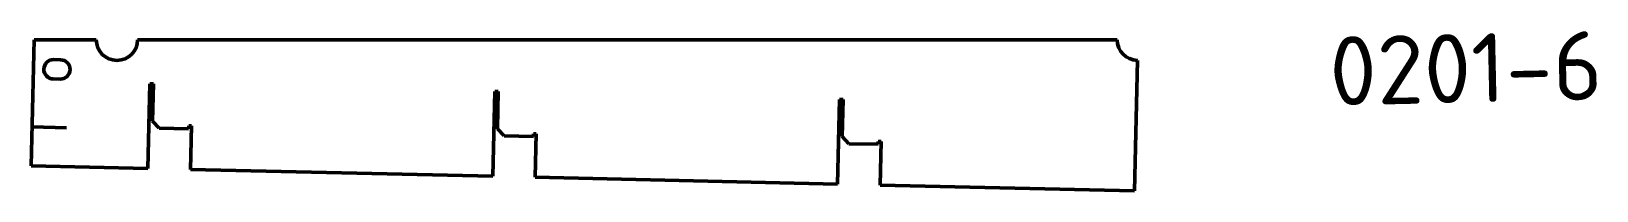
# Model space of a CAD drawing. Header units: millimetres. Extents: x 8543 to 10812, y 4297 to 4529.
import ezdxf

# ---------------------------------------------------------------- set-up
doc = ezdxf.new("R2010")
doc.units = ezdxf.units.MM
doc.layers.add('Видимый контур (ISO)', color=7, linetype='Continuous', lineweight=50)
doc.layers.add('Обозначение (ISO)', color=7, linetype='Continuous', lineweight=25)
doc.styles.add('Стиль текста72', font='isocpeur.ttf')

msp = doc.modelspace()

# ---------------------------------------------------------------- linework, layer by layer
at = {"layer": 'Видимый контур (ISO)'}
for p, q in [((8546.9, 4516.4), (8542.7, 4333.3)), ((8546.9, 4516.4), (8636.9, 4516.4)), ((8696.9, 4516.4), (10116.9, 4516.4)), ((8575.3, 4487.5), (8585.2, 4487.3)), ((10146.2, 4486.4), (10142, 4297)), ((8584.6, 4459.3), (8574.6, 4459.5)), ((8714.7, 4452.4), (8711.9, 4329.4)), ((8719.7, 4452.3), (8714.7, 4452.4)), ((8718.5, 4398.3), (8719.7, 4452.3)), ((9214.6, 4441.1), (9211.8, 4318.1)), ((9219.6, 4441), (9214.6, 4441.1)), ((9218.4, 4387), (9219.6, 4441)), ((9714.5, 4429.8), (9711.7, 4306.7)), ((9719.5, 4429.6), (9714.5, 4429.8)), ((9718.2, 4375.7), (9719.5, 4429.6)), ((8728.3, 4388.1), (8718.5, 4398.3)), ((8770.8, 4387.1), (8728.3, 4388.1)), ((8770.8, 4387.1), (8770.9, 4391.1)), ((8770.9, 4391.1), (8774.9, 4391.1)), ((8773.4, 4328), (8774.9, 4391.1)), ((9228.1, 4376.8), (9218.4, 4387)), ((9270.6, 4375.8), (9228.1, 4376.8)), ((9270.6, 4375.8), (9270.7, 4379.8)), ((9270.7, 4379.8), (9274.7, 4379.7)), ((9273.3, 4316.7), (9274.7, 4379.7)), ((9728, 4365.4), (9718.2, 4375.7)), ((9770.5, 4364.5), (9728, 4365.4)), ((9770.5, 4364.5), (9770.6, 4368.5)), ((9770.6, 4368.5), (9774.6, 4368.4)), ((9773.2, 4305.3), (9774.6, 4368.4)), ((8542.7, 4333.3), (8711.9, 4329.4)), ((8773.4, 4328), (9211.8, 4318.1)), ((9273.3, 4316.7), (9711.7, 4306.7)), ((9773.2, 4305.3), (10142, 4297))]:
    msp.add_line(p, q, dxfattribs=at)
at = {"layer": 'Видимый контур (ISO)', "color": 5}
msp.add_line((8544, 4389.8), (8594, 4388.6), dxfattribs=at)
at = {"layer": 'Видимый контур (ISO)'}
for centre, radius, start, end in [((8666.9, 4516.4), 30, 180, 0), ((10146.9, 4516.4), 30, 180, 268.7007), ((8574.9, 4473.5), 14, 88.7007, 268.7007), ((8584.9, 4473.3), 14, 268.7007, 88.7007)]:
    msp.add_arc(centre, radius, start, end, dxfattribs=at)

# ---------------------------------------------------------------- texts
at = {"layer": 'Обозначение (ISO)', "insert": (10425.8, 4420.8), "char_height": 100, "attachment_point": 7, "rotation": 1.2307, "style": 'Стиль текста72'}
msp.add_mtext('0201-6', dxfattribs=at)

doc.saveas('drawing.dxf')
